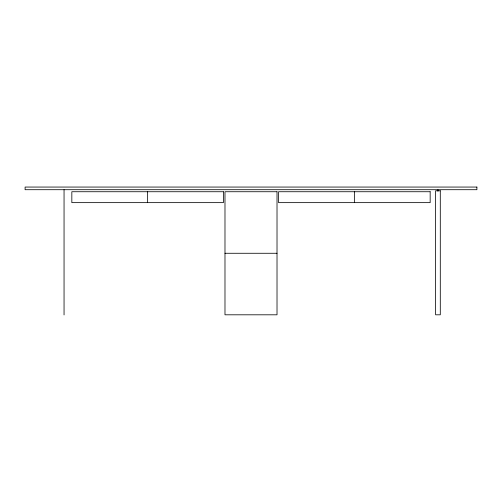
<?xml version="1.0" encoding="UTF-8"?>
<svg xmlns="http://www.w3.org/2000/svg" width="502" height="502" viewBox="0 0 502 502"><rect width="100%" height="100%" fill="white"/><g stroke="black" fill="none" stroke-linecap="round" stroke-linejoin="round"><path stroke-width="0.75" d="M224.984 253.272L277.016 253.272M437.951 189.706L437.951 191.268M354.368 191.733L354.368 202.639M147.632 191.733L147.632 202.639M64.049 189.706L64.049 314.942M476.9 187.058L25.1 187.058L25.1 189.706L476.9 189.706L476.9 187.058M440.292 190.798L435.617 190.798L435.617 314.81L440.292 314.81L440.292 190.798M223.421 191.733L71.836 191.733L71.836 202.639L223.421 202.639L223.421 191.733M277.016 191.733L224.984 191.733L224.984 314.81L277.016 314.81L277.016 191.733M430.164 191.733L278.572 191.733L278.572 202.639L430.164 202.639L430.164 191.733"/></g></svg>
